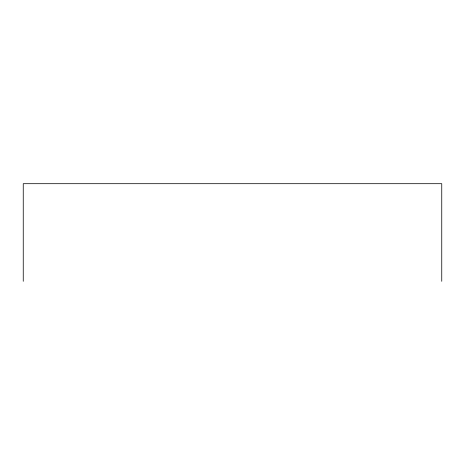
<?xml version="1.0" encoding="UTF-8"?>
<svg xmlns="http://www.w3.org/2000/svg" width="465" height="465" viewBox="0 0 465 465"><rect width="100%" height="100%" fill="white"/><g stroke="black" fill="none" stroke-linecap="round" stroke-linejoin="round"><path stroke-width="0.7" d="M441.75 281.308L441.75 183.692L23.25 183.692L23.25 281.308"/></g></svg>
